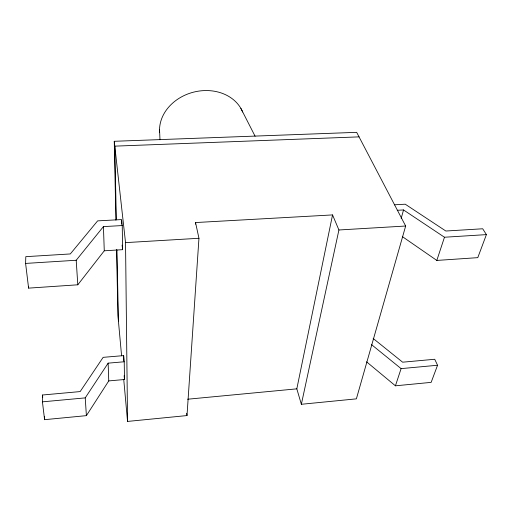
<?xml version="1.0" encoding="UTF-8"?>
<svg xmlns="http://www.w3.org/2000/svg" width="512" height="512" viewBox="0 0 512 512"><rect width="100%" height="100%" fill="white"/><g stroke="black" fill="none" stroke-linecap="round" stroke-linejoin="round"><path stroke-width="0.77" d="M44.595 419.674L42.432 401.843L42.47 395.014L80.16 391.578L103.142 357.344L123.654 355.616L124.23 361.773L108.141 363.149L108.755 380.915L86.394 415.642L44.595 419.674L44.608 416.646M104.269 250.797L122.598 249.683L122.246 225.562L103.43 226.605L104.269 250.797L77.805 284.794L28.602 288.128L28.64 286.618M28.602 288.128L25.6 263.418L25.805 256.666L70.31 253.946L97.632 220.87L121.594 219.571L122.246 225.562M195.443 224.147L195.546 222.554L332.544 214.918L338.918 229.978L301.357 404.282L356.378 398.854L405.658 226.022L356.672 132.339L114.259 141.293L115.923 220.179M123.744 379.52L127.552 421.427L187.002 415.565L198.957 238.278L195.546 222.554M301.357 404.282L296.819 388.845L332.544 214.918M401.184 218.394L403.533 209.946L444.474 237.235L486.4 234.618L477.786 257.651L436.819 260.429L402.33 236.589M366.573 361.83L395.424 385.811L401.101 368.627L437.555 365.248L434.72 359.264L402.643 362.189L373.146 338.458M436.819 260.429L444.474 237.235M437.555 365.248L431.149 382.368L395.424 385.811M86.394 415.642L85.229 397.882L108.141 363.149M77.805 284.794L76.198 260.256L103.43 226.605M187.61 399.219L296.819 388.845M42.432 401.843L85.229 397.882M108.755 380.915L124.486 379.514L124.23 361.773M25.6 263.418L76.198 260.256M114.259 141.293L125.536 242.63L198.957 238.278M338.918 229.978L405.658 226.022M397.229 210.298L403.533 209.946M394.317 204.794L405.242 204.205L445.85 231.021L482.701 228.774L486.4 234.618M359.04 136.87L114.797 146.144L116.32 219.603M371.405 344.531L401.101 368.627M240.902 108.454L255.091 136.205M186.637 413.274L187.002 415.565M42.47 395.014L42.752 397.344M122.118 245.152L122.598 249.683M124.134 375.667L124.486 379.514M121.581 355.795L117.946 315.802L116.55 249.664M159.533 129.446L159.994 139.808M116.947 249.939L118.419 320.998M121.606 220.346L121.664 224.23M123.654 355.616L123.738 361.018M125.536 242.63L127.552 421.427M159.629 132.595A43.123 35.629 -14.8 0 1 193.85 92.077A43.123 35.629 -14.8 0 1 242.637 111.981"/></g></svg>
